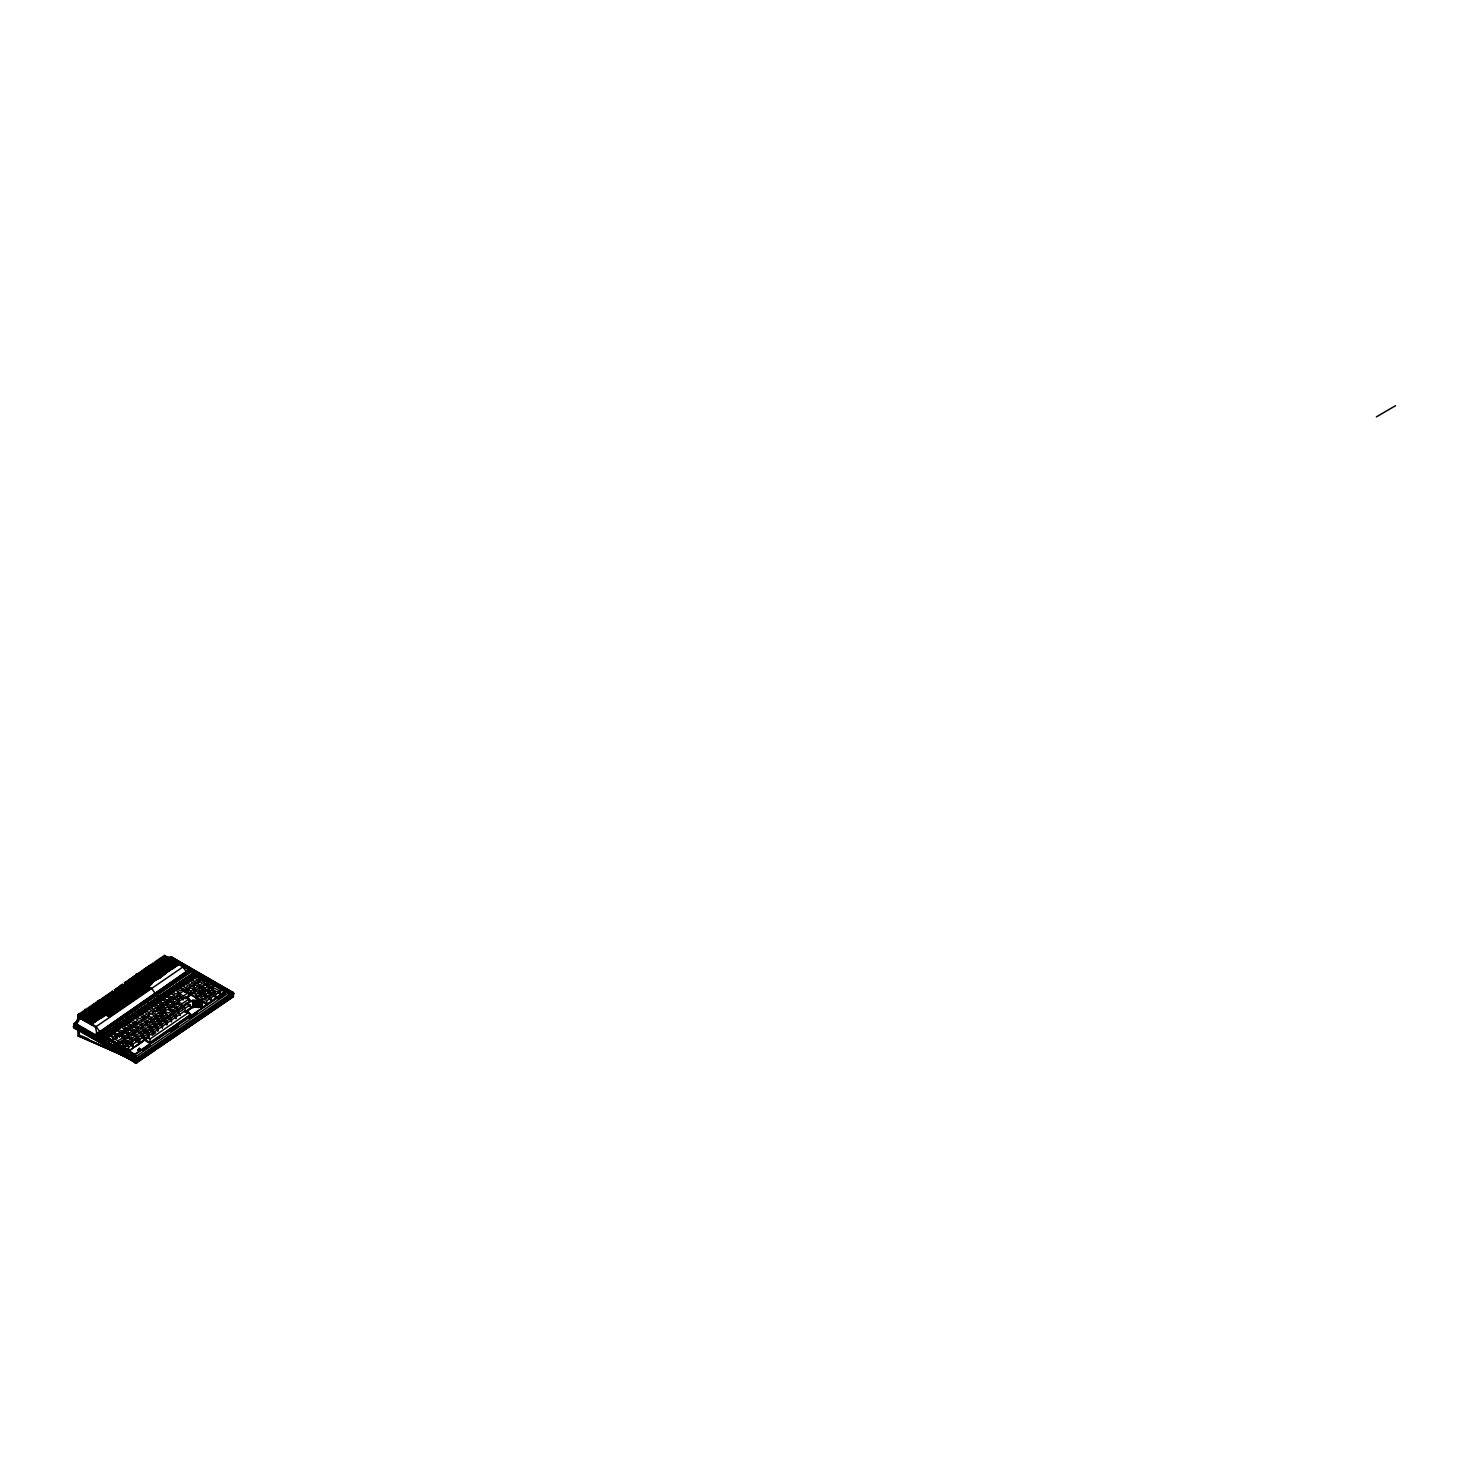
<?xml version="1.0" encoding="UTF-8"?>
<svg xmlns="http://www.w3.org/2000/svg" width="1469" height="1469" viewBox="0 0 1469 1469"><rect width="100%" height="100%" fill="white"/><g stroke="black" fill="none" stroke-linecap="round" stroke-linejoin="round"><path stroke-width="1.5" d="M141.281 1058.892L134.964 1062.821L135.993 1058.69L232.726 992.291L232.781 996.478M232.175 994.476L232.855 992.291L233.296 995.615M166.53 957.439L171.285 956.796L233.13 992.548L233.002 994.458M76.737 1023.103L78.555 1014.179C80.942 1014.418 98.937 1026.886 88.562 1021.653M188.766 1012.398A11.936 5.086 44.5 0 0 185.021 1010.819L145.798 1037.757L144.715 1040.327L149.948 1043.431L149.985 1039.042L188.766 1012.398L190.254 1015.63M112.452 1041.411L112.654 1037.316A9.31 5.692 -73.8 0 0 115.5 1035.37L116.749 1038.454M116.969 1038.308L117.171 1034.213A9.31 5.692 -73.8 0 0 119.999 1032.266L121.266 1035.37M121.468 1035.223L121.688 1031.109A9.31 5.692 -73.8 0 0 124.516 1029.163L125.765 1032.266M125.985 1032.119L126.187 1028.025A9.31 5.692 -73.8 0 0 129.015 1026.078L130.282 1029.163M130.484 1029.016L130.704 1024.921A9.31 5.692 -73.8 0 0 133.532 1022.975L134.781 1026.06L131.916 1028.043M135.001 1025.931L135.203 1021.818A9.31 5.692 -73.8 0 0 138.049 1019.872L133.954 1017.466A9.64 3.985 -56.4 0 1 131.108 1019.413L129.823 1022.883M144.017 1019.725L144.219 1015.63A9.31 5.692 -73.8 0 0 147.065 1013.683L142.97 1011.26A9.64 3.985 -56.4 0 1 140.124 1013.224L144.219 1015.63M148.516 1016.621L148.736 1012.527A9.31 5.692 -73.8 0 0 151.564 1010.58L147.469 1008.175A9.64 3.985 -56.4 0 1 144.641 1010.121L143.356 1013.573M153.033 1013.537L153.235 1009.423A9.31 5.692 -73.8 0 0 156.081 1007.477L157.33 1010.58M157.532 1010.433L157.752 1006.338A9.31 5.692 -73.8 0 0 160.58 1004.392L161.847 1007.477M162.049 1007.33L162.251 1003.235A9.31 5.692 -73.8 0 0 165.097 1001.289L166.346 1004.374M166.566 1004.245L166.768 1000.132A9.31 5.692 -73.8 0 0 169.596 998.186L170.863 1001.289M171.065 1001.142L171.267 997.047A9.31 5.692 -73.8 0 0 174.113 995.082L175.362 998.186M179.971 988.747L181.256 985.295A9.64 3.985 -56.4 0 0 184.102 983.349L188.197 985.754A9.31 5.692 -73.8 0 1 185.351 987.701L185.149 991.795L189.446 988.857M189.648 988.71L189.868 984.597A9.31 5.692 -73.8 0 0 192.696 982.651L188.601 980.245A9.64 3.985 -56.4 0 1 185.773 982.192L184.488 985.662M194.165 985.607L194.367 981.512A9.31 5.692 -73.8 0 0 197.213 979.566L198.462 982.651M198.682 982.504L198.884 978.409A9.31 5.692 -73.8 0 0 201.712 976.463L202.979 979.548M95.999 1039.428L135.974 1062.803M135.993 1058.69C133.422 1068.202 140.583 1060.379 135.827 1058.837L74.038 1023.82L73.468 1026.721L135.368 1061.536L127.528 1057.056M158.725 1047.452L233.332 996.79L233.387 993.173L136.415 1058.947L135.387 1063.06L154.943 1050.041M78.83 1020.68L76.498 1023.948L74.662 1023.911L79.73 1017.081L96.164 1026.592L99.91 1031.881M80.134 1018.201L75.47 1023.342L135.203 1057.919L134.487 1054.962L227.566 990.987L229.788 992.915M134.928 1061.848L136.158 1058.58L74.368 1023.379M167.227 956.943L168.256 958.449L166.438 958.302M197.709 974.48L105.731 1037.683L135.038 1054.577L136.507 1057.019M74.662 1023.911L75.562 1022.479M75.488 1023.342L79.73 1017.081M98.258 1034.066L190.089 970.146L226.428 991.244M99.561 1034.525L99.708 1033.001L115.059 1022.461L120.127 1025.068L194.955 973.653L194.789 975.196M102.371 1035.278L193.522 972.882M103.693 1035.278L194.551 973.414L102.738 1034.709M103.307 1035.039L194.275 973.249M104.391 1037.316L104.556 1035.755L119.889 1025.233M104.868 1037.206L195.597 974.039L189.262 969.522L227.016 991.373L230.174 994.788M105.107 1038.05L196.717 974.92M108.082 1015.814L108.192 1013.885L110.12 1015.832M115.5 1035.37L111.405 1032.946A9.64 3.985 -56.4 0 1 108.577 1034.91L107.292 1038.363L105.915 1038.491L105.199 1037.169L197.066 974.039L196.864 975.012M108.21 1015.079L109.863 1013.592L109.349 1014.73M105.988 1037.683L145.302 1010.672M108.486 1014.051C107.494 1016.199 111.02 1015.244 108.651 1015.299M108.853 1016.015L108.1 1015.667M109.183 1016.677L106.025 1014.84L109.165 1016.952L149.765 988.784L146.606 986.966L100.737 1018.439M107.108 1038.51L114.6 1032.542M110.965 1013.628L111.717 1012.729L110.965 1014.381L109.863 1013.592M109.881 1013.867L110.983 1014.234L109.569 1015.446M110.689 1013.114L111.093 1012.729M112.507 1013.077L112.03 1013.573M111.736 1013.206L112.066 1012.031M112.489 1011.884L112.323 1011.847M111.883 1013.83L112.213 1012.784M112.489 1012.655L112.856 1011.608M113.444 1011.113L114.453 1010.599M113.719 1011.7L113.26 1012.875L113.26 1011.847M113.958 1011.535L113.701 1011.058M114.453 1011.186L114.876 1010.654M114.821 1011.406L115.17 1010.048L116.161 1010.837M115.39 1009.772C118.199 1009.276 114.38 1009.442 115.978 1010.819M115.72 1010.837L114.655 1010.397M116.014 1010.139L115.978 1009.478M114.894 1023.985L115.28 1022.295L190.125 970.88L189.96 972.405M116.675 1009.589C116.473 1007.257 119.779 1009.956 117.318 1008.634M116.767 1009.644L117.043 1008.744M117.116 1009.827L117.538 1008.854M117.979 1008.799L118.438 1007.642L118.273 1009.258M118.255 1009.405L118.016 1008.56M118.456 1009.276L119.375 1007.954M117.979 1007.991L119.338 1008.285M119.375 1007.495L119.448 1007.275M119.87 1006.1L122.404 1006.173M118.016 1023.838L115.28 1022.295M121.174 1007.257L119.852 1007.936M119.87 1007.716L120.733 1007.33M120.789 1006.559L122.276 1005.751M121.082 1007.477L119.705 1006.21L120.238 1006.963M121.358 1006.632L121.909 1006.302M121.339 1007.293L122.588 1006.32M119.724 1026.794L119.724 1024.829M119.962 1026.629L120.017 1024.995M122.368 1006.614L122.551 1005.457M122.9 1005.402L122.919 1005.696M123.157 1004.576L124.498 1004.869M123.525 1005.31L122.772 1005.053M123.727 1004.833L124.075 1003.768L123.525 1004.557M124.13 1003.878L125.728 1004.117M125.232 1004.006C124.424 1006.228 124.773 1002.115 125.673 1004.172M125.306 1004.594L125.196 1003.529L124.241 1004.135M125.177 1016.915L125.453 1015.318L128.115 1017.595M129.713 1017.76L130.006 1019.725M130.135 1019.651L130.282 1018.09L125.324 1015.391M128.923 1051.125L144.66 1039.354L149.967 1042.494L190.731 1014.565L185.369 1011.388M135.607 1008.34L135.46 1009.864L135.497 1008.413L137.021 1009.148M137.994 1010.599L138.931 1010.433M140.069 992.64C143.576 994.788 139.977 989.316 142.585 992.971L140.088 992.511M134.56 1054.375L226.557 991.171M141.648 991.557L142.934 990.657M140.161 1012.747L140.198 1010.947M136.066 1059.461L135.681 1060.618M143.54 991.85C146.239 987.682 141.428 993.228 144.017 990.841M137.719 1050.28L139.408 1048.297L140.088 1049.619L137.719 1050.28L139.408 1048.297M144.035 991.961L144.733 991.465M138.49 1050.721L140.179 1048.737M145.027 989.941L145.872 990.161M145.119 991.061L148.351 988.894M146.386 989.812L146.716 988.453M146.716 988.068L148.314 988.545M147.635 989.114L147.947 988.325M109.165 1016.952L149.765 988.784M150.334 1005.769L150.462 1004.043M155.659 995.982L155.934 994.366L157.348 995.192M160.654 997.212L158.542 996L160.764 997.139L160.488 998.773M233.149 992.695L170.955 956.943L170.055 958.339L167.154 957.806L171.91 958.376M171.157 958.982L172.075 957.549L232.304 993.338M171.524 959.349L171.285 956.796M181.164 988.821L190.382 994.256L185.847 998.443L190.346 995.358L183.056 990.179M192.843 972.423L191.539 971.707L116.712 1023.122M151.729 1042.109L190.731 1014.565L190.566 1015.575M192.439 1001.766L196.515 1000.903L196.571 1002.776L196.332 1001.84M192.806 1004.263L192.531 1000.885M193.008 1004.098L193.284 1007.477L193.008 1004.098L194.716 1004.906L192.843 1005.053L192.825 1000.224L196.313 1000.242L195.212 1002.831M196.038 1004.814L194.367 1002.592L194.404 1004.263L195.983 1004.447M194.624 1005.788L194.587 1004.117M197.782 976.206L225.143 992.052M195.304 1002.758L196.662 1001.895M195.836 1006.504L197.342 1004.649L196.075 1003.841L194.716 1004.906L194.092 1001.417L196.754 1002.097L194.808 1000.94L194.606 1002.666M196.993 1003.749L195.377 1001.895M197.121 1006.504L196.111 1003.951M202.043 1007.495L201.639 1000.922L197.672 1000.903L200.482 1005.934L200.518 1001.491L198.04 1002.097L199.674 1000.977L199.472 1002.721M197.268 1007.495L197.213 1005.622L195.928 1005.622M197.599 1003.749L197.672 1000.903M197.856 1005.53L200.317 1002.611L200.574 1005.824L198.866 1004.833M198.278 1006.504L199.545 1006.522M198.425 1007.514L198.646 1005.035L201.951 1005.127L202.006 1003.419L200.427 1003.419L200.482 1005.934M198.994 1002.776L197.764 1001.785M200.317 1002.611L198.811 1004.465M200.574 1005.824L200.482 1004.061L202.061 1004.061L202.428 1006.596L198.462 1006.54L198.315 1005.549L202.245 1005.769M202.41 1007.514L202.116 1004.153L200.537 1004.135M91.078 1024.646L178.282 964.399L91.151 1023.911M170.055 958.357L229.77 991.997L135.185 1057.001M86.396 1018.605L83.054 1015.758M88.526 1017.136L88.434 1017.962M89.958 1016.144L89.866 1016.989M90.674 1015.648L86.634 1013.316L98.478 1019.284L83.898 1013.041M90.729 1017.484L97.064 1020.257L85.202 1014.289L89.242 1016.64M91.317 1024.481L80.244 1017.558L91.445 1024.077L178.282 964.252L174.499 967.759M92.106 1014.675L88.067 1012.325L92.731 1015.024M91.464 1024.554L89.646 1021.543L77.839 1014.657M90.968 1021.267L92.492 1022.13L87.883 1019.449M93.52 1013.702L89.48 1011.351L94.145 1014.051M82.264 1017.099C106.117 1030.816 84.137 1016.034 79.987 1013.188C84.706 1013.518 91.996 1022.975 94.255 1021.781L81.75 1014.51M93.685 1014.693L92.878 1016.015L93.685 1014.693L98.203 1018.219L92.969 1015.171M92.4 1020.276L93.961 1020.716L93.208 1021.653M94.952 1012.71L90.913 1010.36L95.669 1012.233M91.188 1019.578C101.985 1025.142 83.972 1012.508 81.419 1012.214L94.255 1021.781M95.393 1019.743L94.64 1020.661L93.832 1019.302L94.677 1020.221M87.809 1017.613L84.486 1014.785C109.202 1028.961 87.589 1014.491 82.852 1011.223L94.659 1018.109L96.348 1020.753M96.532 1012.729L95.724 1014.051L96.532 1012.729L100.259 1014.895L101.343 1017.319L88.177 1010.103M95.246 1018.311L96.77 1019.192L91.537 1016.162M99.139 1010.617L99.947 1009.276L98.588 1012.104L98.515 1010.268M97.064 1020.257L95.356 1017.613L84.266 1010.25C85.973 1011.498 100.553 1018.641 96.77 1019.192M98.478 1019.284L96.789 1016.64L85.698 1009.276C98.533 1015.703 109.33 1024.811 86.047 1011.572M95.099 1013.702L94.31 1015.042L95.099 1013.702L98.827 1015.869L98.919 1017.723C94.732 1013.941 69.061 1000.628 99.249 1018.366L99.965 1017.87M101.379 1008.303L101.288 1009.148M101.379 1016.879C99.139 1018.072 91.849 1008.615 87.13 1008.285C91.041 1011.021 113.315 1025.931 89.389 1012.196L88.691 1012.674M102.812 1007.312L102.72 1008.156M95.816 1013.224C114.196 1023.342 90.619 1007.459 88.562 1007.312C90.509 1008.707 114.307 1024.628 92.584 1012.233M101.765 1015.758L101.673 1013.904L102.775 1016.346L90.325 1008.634M97.248 1012.233L97.248 1012.233C115.629 1022.369 92.051 1006.467 89.976 1006.32C95.026 1010.305 118.144 1024.499 90.123 1009.423L90.839 1008.946M103.913 1014.289L105.676 1013.941L92.455 1007.165M100.425 1007.807L101.618 1003.015L105.566 1006.192M96.238 1011.627L93.061 1008.891C117.777 1023.085 96.164 1008.615 91.409 1005.347L103.216 1012.214L104.905 1014.859M105.346 1013.316L103.822 1012.435L104.63 1013.794L107.09 1012.949L94.604 1005.677M107.09 1004.374L106.282 1005.714L107.09 1004.374L102.334 1002.519L101.618 1008.983L102.04 1005.237M97.67 1010.654L94.475 1007.918C119.191 1022.093 97.597 1007.624 92.841 1004.374L104.648 1011.241L106.337 1013.885M106.815 1011.884L106.062 1012.82L105.254 1011.462L106.099 1012.38M107.806 1003.878L103.766 1001.546L107.164 1002.611M94.714 1011.737L95.907 1006.926C125.232 1028.484 89.976 993.503 93.043 1007.385L97.138 1009.882M104.042 1010.745C114.839 1016.328 96.77 1003.602 94.218 1003.4M109.936 1002.409L109.863 1003.254M96.146 1010.745L97.34 1005.953C122.056 1020.129 100.443 1005.677 95.687 1002.409C127.436 1021.377 96.734 1004.484 96.55 1005.016M108.1 1009.497L109.624 1010.36L105.015 1007.679M110.561 1002.758L112.232 1001.931L111.442 1003.272M97.744 1008.175L97.34 1011.921L98.772 1004.98C123.488 1019.155 101.875 1004.686 97.119 1001.417C98.827 1002.666 113.407 1009.809 109.624 1010.36M105.805 1006.357L111.056 1009.387L106.429 1006.706M112.085 1000.94L108.761 998.112M103.436 1007.661L104.226 1006.338L100.186 1003.988C124.902 1018.182 103.307 1003.713 98.552 1000.444C135.901 1023.085 90.105 996.533 100.149 1004.392M111.773 1008.891C112.177 1006.889 113.48 1010.911 111.056 1009.387M99.396 1003.052L98.68 1003.547C95.669 989.592 130.245 1023.893 102.242 1003.364M113.517 999.967L109.477 997.616L121.321 1003.584L114.233 999.471L113.425 1000.793L115.647 998.498L114.857 999.82M99.929 999.471C131.824 1018.329 101.049 1001.674 100.828 1002.078M101.03 1001.27L114.196 1008.487L113.095 1006.063L109.294 1004.741M113.903 1007.422C117.685 1006.871 103.105 999.728 101.398 998.479C103.363 999.875 127.142 1015.795 105.419 1003.4M104.428 1001.454C96.936 995.78 120.127 1009.185 114.619 1006.926L114.527 1005.071L110.726 1003.749M116.363 998.002L113.04 995.156M115.335 1006.449C119.118 1005.898 104.538 998.736 102.83 997.506C106.741 1000.224 129.015 1015.152 105.107 1001.399M115.243 1004.594L116.767 1005.457L111.277 1002.28M109.239 1002.905L105.897 1000.058C130.612 1014.253 109.018 999.783 104.262 996.515C105.952 997.763 120.55 1004.906 116.767 1005.457M118.42 997.359L113.756 994.678L123.194 1001.05L125.655 1000.205L112.452 993.43L113.664 993.246M118.236 1004.043L117.483 1004.961L116.675 1003.602L117.52 1004.539M119.136 996.882L119.944 995.541L115.188 993.687L125.655 1000.205M110.652 1001.931L107.329 999.085C132.045 1013.279 110.432 998.81 105.676 995.541C110.138 996.588 127.344 1009.809 113.609 1001.803L113.664 1000.958M119.944 995.541L117.704 997.855L118.512 996.533M119.668 1003.052L118.897 1003.988L118.089 1002.629L118.952 1003.547M109.385 998.461C133.293 1012.233 111.001 997.212 107.108 994.55C113.168 996.937 132.651 1011.076 111.736 998.92M120.807 996.055L119.999 997.378L120.807 996.055L126.316 1000.15L127.087 999.232L113.884 992.438M119.522 1001.638L121.046 1002.519L115.812 999.489M122.79 993.577L122.698 994.421M121.321 1003.584L119.632 1000.94L108.541 993.577C140.29 1012.545 109.587 995.651 109.385 996.184M120.954 1000.664L122.478 1001.527L117.851 998.847M123.506 993.099L119.466 990.749L118.989 995.064M114.931 998.975L111.607 996.147C136.323 1010.323 114.729 995.853 109.973 992.585L121.78 999.471L123.469 1002.115L109.587 995.394M113.664 995.505C137.535 1009.24 115.537 994.458 111.387 991.612L123.194 998.479L124.902 1001.142M127.069 990.639L126.977 991.483M125.618 1000.646L123.91 998.002L112.103 991.116L124.626 997.506L126.316 1000.15M122.147 995.909L125.948 997.231L127.087 999.232M121.523 995.56C139.904 1005.696 116.308 989.794 114.251 989.647C118.144 992.309 140.436 1007.33 116.528 993.54L115.812 994.036M128.501 989.665L127.693 990.987L133.899 993.687L132.375 992.805M129.217 989.17L125.893 986.342M127.472 998.094L128.189 997.616C131.971 997.065 117.373 989.922 115.684 988.674L126.775 996.037L128.464 998.681L115.298 991.465L128.464 998.681L123.561 994.935M129.621 996.625L128.097 995.762C135.625 1002.005 113.407 988.215 117.961 990.308M130.557 989.023L131.365 987.701L126.609 985.846L137.039 992.787L122.056 984.267C130.135 988.086 149.214 1001.619 124.461 987.315L123.267 992.108M129.896 997.708L128.207 995.046L117.098 987.682C119.668 988.049 142.585 1003.768 124.13 993.448M131.365 987.701L130.172 989.371L130.594 985.607M131.035 995.651L129.511 994.77L130.319 996.147L132.798 995.303L119.595 988.527L124.259 991.244M132.063 987.205L128.023 984.854L132.779 986.709L131.99 988.049L139.169 991.318L139.941 990.4L126.72 983.606M119.466 990.749L120.183 990.253C144.898 1004.447 123.286 989.977 118.53 986.709L130.337 993.577L132.026 996.221M132.522 994.238L131.751 995.156L130.943 993.797L131.806 994.715M133.495 986.232L129.456 983.881L128.739 990.345M122.239 989.629L125.563 992.456L121.615 989.28C146.349 1003.511 124.479 988.821 119.962 985.717C122.533 986.011 140.528 998.663 129.749 993.081M126.518 984.414C121.615 983 142.768 992.548 137.462 991.226L137.37 989.39L133.642 987.223L132.853 988.545M121.835 993.099L123.029 988.288C147.745 1002.482 126.15 988.013 121.394 984.744C153.143 1003.713 122.423 986.819 122.239 987.352M133.808 991.832L135.332 992.713L130.704 990.014M137.076 983.771L136.268 985.111L144.219 987.443L131.016 980.668M136.029 992.218L135.938 990.363L132.137 989.041M123.873 985.57L137.737 992.309L136.048 989.665L124.241 982.779C128.17 985.515 150.426 1000.426 126.518 986.691M137.939 984.285L137.131 985.607L138.49 982.798L137.7 984.12M139.922 981.806L139.83 982.651M139.169 991.318L137.48 988.674L125.673 981.806C129.584 984.524 151.858 999.453 127.95 985.699L127.234 986.195M134.983 987.076L138.802 988.398L139.941 990.4M141.355 980.833L141.263 981.678M128.868 982.137L141.355 989.408C139.114 990.602 131.824 981.145 127.105 980.815C130.98 983.477 153.29 998.498 129.364 984.726M141.079 988.343L140.326 989.28L141.079 988.343L139.518 987.902M130.796 983.734C154.667 997.469 132.669 982.688 128.519 979.841C136.635 983.734 155.53 997.157 130.888 982.908L131.604 982.412C160.635 998.112 125.067 979.841 130.796 981.476M142.071 980.337L138.031 977.987L142.787 979.86L141.41 982.669L142.218 981.329M142.787 979.86L141.979 981.182M142.511 987.37L141.74 988.288L140.932 986.929L141.795 987.847M143.485 979.364L139.445 977.014L144.109 979.713M142.75 988.876L141.042 986.232L129.951 978.85C134.395 979.915 151.601 993.136 137.866 985.13M143.944 986.378L143.172 987.315L142.364 985.956L143.227 986.874M144.917 978.372L140.877 976.04L145.541 978.721M136.36 984.267L133.036 981.421C157.771 995.651 135.901 980.98 131.384 977.877C136.103 978.189 143.393 987.645 145.651 986.47L133.146 979.199M143.797 984.964L145.358 985.405L144.605 986.323M146.349 977.399L142.309 975.049L154.172 981.017L141.722 973.304M135.075 980.796C159.001 994.586 136.69 979.548 132.816 976.903C135.368 977.179 153.382 989.831 142.585 984.248M145.229 983.991L146.735 984.854L141.501 981.825M148.553 977.766L148.498 975.93M135.093 978.538C135.277 977.987 165.979 994.88 134.23 975.912C137.957 976.903 147.635 991.887 152.519 982.853M146.643 983L148.167 983.881L143.558 981.2M149.911 974.939L149.82 975.783M140.638 981.329L137.315 978.483C162.031 992.677 140.418 978.207 135.662 974.939C137.37 976.187 151.95 983.33 148.167 983.881M149.159 984.45L149.654 982.467L145.064 979.364L144.274 980.704L145.064 979.364M150.628 974.461L146.588 972.111L158.45 978.079L152.115 975.306M137.425 976.261C160.727 989.5 149.93 980.392 137.094 973.947C141.006 976.683 163.279 991.612 139.371 977.858L138.655 978.336M146.496 978.391L145.688 979.731L146.496 978.391L150.224 980.558L150.315 982.412C146.129 978.629 120.458 965.317 150.646 983.036L151.362 982.541M139.573 974.792L152.776 981.567C150.536 982.743 143.246 973.286 138.527 972.974C142.438 975.691 164.712 990.62 140.785 976.867L140.069 977.362M152.776 972.992L152.684 973.818M150.26 979.676L152.776 981.567M147.212 977.895L147.212 977.895C165.593 988.031 142.016 972.129 139.941 972.001C141.905 973.378 165.685 989.316 143.98 976.903M153.933 979.511L153.162 980.447L152.354 979.089L153.217 980.007M154.172 981.017L152.464 978.372L141.373 971.009C143.429 971.156 167.025 987.058 148.644 976.922M147.781 976.426L144.458 973.58C169.174 987.774 147.561 973.304 142.805 970.036C147.524 970.348 154.814 979.805 157.073 978.629L143.852 971.835M151.821 972.496L153.015 967.704L156.963 970.88M156.779 977.546L156.026 978.483L155.218 977.124L156.063 978.042M149.195 975.434L145.872 972.607C170.588 986.782 148.975 972.313 144.237 969.044L156.045 975.93L157.734 978.574M158.487 969.063L157.679 970.385L158.487 969.063L153.731 967.208L153.015 973.672L153.437 969.926M158.211 976.573L157.458 977.509L156.65 976.132L157.495 977.069M159.203 968.567L155.163 966.216L167.007 972.184L153.841 964.968L158.523 967.704M158.45 978.079L156.761 975.434L145.651 968.071C158.487 974.498 169.284 983.624 146 970.366M159.588 976.022L161.351 975.673L148.149 968.897M161.333 967.098L161.241 967.942M152.06 973.47L148.736 970.642C178.061 992.181 142.805 957.2 145.872 971.101M146.331 967.594L147.084 967.079C178.832 986.066 148.13 969.173 147.928 969.705M159.497 974.167L161.021 975.049L156.412 972.368M162.049 966.602L158.009 964.27L169.871 970.238L156.706 963.021M153.345 972.405L150.169 969.65C174.884 983.844 153.272 969.375 148.516 966.106C150.224 967.355 164.803 974.498 161.021 975.049M162.012 975.618L161.645 972.698L157.826 971.376M163.481 965.629L160.158 962.783M150.793 967.74C175.086 981.31 161.131 970.917 149.948 965.133C153.859 967.851 176.133 982.779 152.207 969.026L151.784 972.772M165.63 964.16L165.538 964.986M153.731 967.208C178.373 981.457 159.478 968.034 151.362 964.141C149.434 964.178 169.541 977.216 162.361 972.221L159.35 969.558L158.542 970.899L159.35 969.558M160.69 969.43L166.291 972.68L167.062 971.762M163.775 971.229C170.973 976.242 150.866 963.15 152.794 963.168L164.601 970.036L166.291 972.68M165.207 970.256L166.731 971.119L162.123 968.438M167.76 962.691L164.436 959.845M167.007 972.184L165.318 969.54L154.227 962.177C155.934 963.425 170.514 970.568 166.731 971.119M168.2 969.705L167.448 970.642L166.64 969.265L167.484 970.201M156.1 969.558L157.293 964.747C182.009 978.942 160.396 964.472 155.659 961.203C160.378 961.516 167.668 970.972 169.908 969.797M169.633 968.732L168.88 969.65L168.072 968.291L168.917 969.209M169.871 970.238L168.182 967.594L157.073 960.212C159.644 960.506 177.639 973.157 166.86 967.575M169.486 967.3L171.01 968.181L166.401 965.5M160.782 963.131C184.635 976.867 162.655 962.085 158.505 959.239C195.854 981.88 150.058 955.346 160.103 963.187M170.918 966.327L172.442 967.208L162.288 961.314L174.15 967.281L159.937 958.265C164.455 961.35 186.324 976.04 161.59 961.809L164.914 964.637M160.984 960.065L174.866 966.804L173.177 964.16L161.37 957.274C158.542 959.239 177.933 965.776 173.158 966.712L173.067 964.858L169.247 963.535M177.712 964.839L176.023 962.195L164.216 955.309C168.77 958.467 190.603 973.066 165.868 958.871L174.48 963.866L175.582 966.308L173.875 966.216M164.399 960.249C154.337 952.389 200.133 978.942 162.784 956.301C166.676 958.963 188.987 973.984 165.061 960.193M92.767 1023.214L79.62 1015.979M94.916 1021.726L95.669 1020.808L82.466 1014.032L83.696 1013.849M98.588 1012.104L99.396 1010.764M98.919 1017.723L94.383 1014.198M99.249 1018.366L98.203 1018.219M100.81 1009.791L100.718 1010.617M100.351 1016.732L100.259 1014.895M102.059 1016.823L102.812 1015.905M103.491 1015.85L104.244 1014.914L91.041 1008.138L103.528 1015.41M107.953 1004.869L107.145 1006.21L107.953 1004.869L111.681 1007.036L106.998 1005.218M107.531 1011.406L107.384 1009.974M107.77 1012.912L108.486 1012.416M109.202 1011.921L109.955 1011.003L96.752 1004.208M110.616 1010.947L111.332 1010.452M113.186 1007.918L112.379 1006.54M114.233 1008.046L112.489 1008.395M114.619 1006.926L113.811 1005.567M114.894 1007.991L115.665 1007.073M116.326 1007.018L117.098 1006.1L103.877 999.306L105.107 999.122M117.759 1006.045L118.512 1005.108L105.309 998.332M119.191 1005.053L119.944 1004.135L106.741 997.341L108.724 998.516M122.037 1003.088L122.753 1002.611M113.003 995.56L111.02 994.403L124.222 1001.179L122.478 1001.527M126.518 992.126L126.426 992.971M126.04 999.085L125.948 997.231M127.932 991.153L127.858 991.979M127.748 999.177L128.519 998.241M129.18 998.186L129.933 997.267M130.612 997.212L131.365 996.276L118.163 989.5M133.459 995.247L134.175 994.752M122.441 986.562L135.644 993.338L133.899 993.687M135.699 986.599L135.644 984.763L134.45 986.415L134.873 982.669M137.462 991.226L137.37 989.39M138.508 991.373L136.746 991.722M139.353 983.294L139.28 984.138M138.894 990.253L138.086 988.894M142.034 989.353L142.787 988.435M146.312 986.415L147.065 985.497L135.166 979.952L139.206 982.302M135.295 977.73L148.498 984.505L146.735 984.854M148.883 983.385L144.366 979.86M150.315 982.412L145.78 978.887M150.646 983.036L149.599 982.89M151.748 981.421L150.94 980.062M153.455 981.512L154.208 980.594M154.355 972.992L158.927 976.077M154.649 979.033L154.612 976.903M154.869 980.539L155.641 979.603L142.438 972.827L154.924 980.098M159.166 977.583L159.882 977.105M161.737 974.553L157.201 971.027M163.536 967.465L162.673 966.951M152.225 966.749L150.995 966.933L164.197 973.727L162.453 974.076M165.061 965.647L164.969 966.473M164.197 973.727L153.639 968.034M164.877 973.672L165.63 972.735L152.427 965.959M167.723 971.707L168.494 970.77L155.273 963.995L156.504 963.811M170.771 961.718L169.963 963.04L171.744 961.277M170.588 969.742L171.304 969.246M172.002 968.769L172.773 967.832L159.552 961.057L160.782 960.873M173.158 966.712L168.623 963.187M174.591 965.721L173.783 964.362M164.014 957.292L176.996 965.335L166.493 959.22M89.719 1015.171L90.197 1010.856M94.475 1007.918L94.695 1012.012M96.623 1012.416L97.101 1008.101M100.902 1009.478L101.379 1005.163M118.273 1029.677L107.182 1037.298L107.053 1038.363L116.143 1043.725M117.557 996.037L118.75 991.244L128.134 996.68M118.273 995.541L118.75 991.244M122.551 992.603L123.029 988.288M129.456 989.849L129.933 985.552M130.888 988.876L131.604 982.412M133.018 987.407L134.45 980.447M133.734 986.911L134.212 982.596M141.593 975.545L141.116 979.86L142.218 975.893M145.872 972.607L145.394 976.903L146.496 972.955M144.531 1040.419L144.66 1039.354M152.299 974.149L152.776 969.852M156.577 971.211L157.054 966.914M157.771 966.418L157.293 970.715L157.716 966.969M149.856 1043.559L149.967 1042.494M190.382 994.256L185.792 998.406L185.902 997.341L191.172 1001.509L185.939 997.561M192.366 1001.785L192.494 1000.72L196.46 1000.756L196.479 1002.831L196.515 1000.903L194.808 1000.94M191.998 1007.807L186.728 1003.566L191.209 1000.481L186.765 1003.731L192.09 1007.734L186.93 1011.296M192.623 1001.95L192.825 1000.224M194.367 1002.592L193.412 1007.422L192.953 1003.988L194.532 1003.988M194.312 1004.319L194.092 1001.417M194.055 1004.172L194.239 1002.446L193.137 1002.427M194.349 1006.228L197.03 1002.758L195.34 1001.748M195.212 1006.742L197.03 1003.878L196.167 1003.382L195.983 1005.108M196.313 1000.242L195.891 1004.521L194.202 1003.529M196.571 1003.823L196.754 1002.097M196.828 1005.622L197.03 1002.758M196.919 1007.459L197.011 1005.016L195.395 1004.998M200.959 1004.557L200.812 1003.547L200.629 1005.273L201.73 1005.292L201.584 1000.811L197.617 1000.775L197.654 1002.85L200.959 1004.557L200.776 1006.302M197.507 1003.823L197.948 1000.26L201.455 1000.297L201.584 1004.245M197.838 1003.823L197.948 1000.26M198.113 1005.622L200.261 1002.519L200.261 1004.392L200.518 1001.491M198.737 1004.539L199.031 1001.785L197.819 1001.895M198.554 1007.459L198.646 1005.035M198.811 1005.145L199.013 1003.419M200.059 1006.779L200.261 1005.053L198.297 1003.896M201.253 1002.023L201.455 1000.297M95.43 1011.315L95.816 1007.771M96.109 1011.039L96.532 1007.275M96.66 1012.104L97.046 1008.56M99.708 1008.358L100.112 1004.833M100.406 1008.083L100.81 1004.337M100.939 1009.148L101.324 1005.622M118.273 995.615L119.375 991.593L118.952 995.339M122.551 992.677L123.653 988.637L123.231 992.401M129.492 989.537L129.878 985.993M133.771 986.599L134.175 983.055M151.105 973.047L151.491 969.522M152.335 973.837L152.721 970.293M155.383 970.109L155.787 966.565M156.614 970.899L157.018 967.355M96.036 1035.223L96.734 1033.111L98.203 1033.111L96.734 1033.111L96.036 1035.241L97.413 1032.652L135.038 1054.577M77.839 1019.449L78.555 1014.179M97.78 1000.94L97.34 1004.447L109.239 1011.498M120.164 988.747L120.623 985.258M125.838 986.746L124.388 985.883L124.92 982.302M130.135 983.789L128.666 982.945L129.199 979.364M133.018 979.915L133.477 976.426M137.296 976.977L137.755 973.488M153.492 981.072L141.52 974.112L142.034 970.532M143.723 972.57L144.237 969.044M145.835 973.011L144.366 972.147L144.898 968.567M148.02 969.632L148.516 966.106M148.718 969.136L149.177 965.629M150.609 964.656L150.15 968.144L154.245 970.642M107.549 1015.391L108.008 1013.977L109.973 1015.006M73.67 1024.719L135.423 1060.949M108.192 1013.885L107.494 1015.152M111.791 1035.259L113.076 1031.807A9.64 3.985 -56.4 0 0 115.922 1029.861L119.999 1032.266M125.324 1025.968L126.609 1022.516A9.64 3.985 -56.4 0 0 129.437 1020.569L133.532 1022.975M147.855 1010.488L149.14 1007.018A9.64 3.985 -56.4 0 0 151.986 1005.071L156.081 1007.477M152.372 1007.385L153.657 1003.915A9.64 3.985 -56.4 0 0 156.485 1001.968L160.58 1004.392M156.871 1004.282L158.156 1000.83A9.64 3.985 -56.4 0 0 161.002 998.883L165.097 1001.289M161.388 1001.197L162.673 997.726A9.64 3.985 -56.4 0 0 165.501 995.78L169.596 998.186M188.987 982.559L190.272 979.089A9.64 3.985 -56.4 0 0 193.118 977.142L197.213 979.566M193.504 979.456L194.789 976.004A9.64 3.985 -56.4 0 0 197.617 974.057L201.712 976.463M232.653 994.146L233.149 992.879L233.975 993.521M112.709 1041.558L113.884 1038.712A30.17 12.45 -56.4 0 0 118.934 1035.223L122.937 1037.279L124.406 1040.125L117.869 1044.606L117.869 1040.75A29.16 18.968 -79.2 0 0 122.937 1037.279M119.43 1036.93L120.605 1034.084A9.567 3.948 -56.4 0 0 123.451 1032.138L127.436 1034.176L128.905 1037.022M123.947 1033.845L125.122 1030.981A9.567 3.948 -56.4 0 0 127.95 1029.034L131.953 1031.091L133.422 1033.937M128.446 1030.742L129.621 1027.878A9.567 3.948 -56.4 0 0 132.467 1025.931L136.452 1027.988L137.921 1030.834M132.963 1027.639L134.138 1024.793A9.567 3.948 -56.4 0 0 136.966 1022.846L140.969 1024.885L142.438 1027.731M137.462 1024.554L138.637 1021.689A9.567 3.948 -56.4 0 0 141.483 1019.743L145.468 1021.781L146.937 1024.646M141.979 1021.451L143.154 1018.586A9.567 3.948 -56.4 0 0 145.982 1016.64L149.985 1018.696L151.454 1021.543M146.478 1018.348L147.653 1015.501A9.567 3.948 -56.4 0 0 150.499 1013.537L154.484 1015.593L155.953 1018.439M169.486 1009.148L168.017 1006.302L164.014 1004.245A9.567 3.948 -56.4 0 1 161.186 1006.192L160.011 1009.056L163.463 1011.094M164.528 1005.953L165.685 1003.107A9.567 3.948 -56.4 0 0 168.531 1001.16L172.534 1003.198L173.985 1006.045M169.027 1002.868L170.202 1000.003A9.567 3.948 -56.4 0 0 173.03 998.057L177.033 1000.095L178.502 1002.96M173.544 999.765L174.701 996.9A9.567 3.948 -56.4 0 0 177.547 994.954L181.55 997.01L183.001 999.856M178.116 996.625L179.291 993.76A30.17 12.45 -56.4 0 0 184.341 990.29L188.344 992.328L189.813 995.192L184.91 998.553M185.425 991.942L186.6 989.078A9.567 3.948 -56.4 0 0 189.428 987.131L193.431 989.188L194.9 992.034M194.441 985.736L195.616 982.89A9.567 3.948 -56.4 0 0 198.444 980.943L202.447 982.981A9.273 6.023 -79.2 0 1 199.6 984.928L199.6 988.784M198.939 982.651L200.115 979.786A9.567 3.948 -56.4 0 0 202.961 977.84L206.945 979.896A9.273 6.023 -79.2 0 1 204.118 981.843L204.118 985.699M118.126 1044.753L119.264 1042.255A9.402 3.783 -55.6 0 0 122.111 1040.309L126.095 1041.998L127.601 1044.845M123.782 1039.152L122.643 1041.65L127.803 1044.698L132.1 1041.741L130.594 1038.914L126.609 1037.206A9.402 3.783 -55.6 0 1 123.782 1039.152L127.766 1040.86A9.42 6.188 -80.3 0 0 130.594 1038.914M127.142 1038.565L128.299 1036.067A9.402 3.783 -55.6 0 0 131.127 1034.103L135.111 1035.81L136.617 1038.656L133.752 1040.621M131.659 1035.461L132.798 1032.964A9.402 3.783 -55.6 0 0 135.625 1031.018L139.61 1032.707L141.116 1035.553M136.158 1032.358L137.315 1029.861A9.402 3.783 -55.6 0 0 140.143 1027.914L144.127 1029.604L145.633 1032.45M140.675 1029.273L141.814 1026.758A9.402 3.783 -55.6 0 0 144.66 1024.811L148.626 1026.519L150.132 1029.365M154.649 1026.262L153.143 1023.416L149.159 1021.726A9.402 3.783 -55.6 0 1 146.331 1023.673L145.174 1026.17L144.66 1024.811M159.166 1023.159L157.642 1020.312L153.676 1018.623A9.402 3.783 -55.6 0 1 150.83 1020.569L149.691 1023.067L152.556 1021.102M142.401 1030.283L145.835 1032.321L163.665 1020.074L162.159 1017.227L158.175 1015.52A9.402 3.783 -55.6 0 1 155.347 1017.466L154.19 1019.963L157.054 1017.999M158.707 1016.879L159.846 1014.381A9.402 3.783 -55.6 0 0 162.692 1012.416L166.658 1014.124L168.182 1016.97L165.299 1018.935M163.206 1013.775L164.363 1011.278A9.402 3.783 -55.6 0 0 167.191 1009.332L171.175 1011.021L172.681 1013.867L169.816 1015.832M172.222 1007.587L173.379 1005.071A9.402 3.783 -55.6 0 0 176.207 1003.125L180.191 1004.833L181.697 1007.679L178.832 1009.644M176.739 1004.484L177.878 1001.987A61.184 24.569 -55.6 0 0 185.167 996.974L189.134 998.681L190.658 1001.527L187.151 1003.933M190.841 995.137L191.98 992.64A9.402 3.783 -55.6 0 0 194.826 990.675L198.792 992.383L200.317 995.229M195.34 992.034L196.497 989.537A9.402 3.783 -55.6 0 0 199.325 987.59L203.31 989.28L204.815 992.126L201.363 990.088M199.857 988.931L200.996 986.434A9.402 3.783 -55.6 0 0 203.842 984.487L207.808 986.176L209.332 989.023M123.543 1047.948L124.718 1045.506A9.181 3.581 -54.8 0 0 127.564 1043.541L131.494 1044.955L133.018 1048.04L130.153 1050.004M139.757 1043.412L138.233 1040.327L134.285 1038.932A28.903 11.275 -54.8 0 1 129.235 1042.402L128.06 1044.845L132.945 1041.484M144.256 1040.327L142.732 1037.224L138.802 1035.829A9.181 3.581 -54.8 0 1 135.956 1037.775L134.781 1040.236L138.233 1042.255M143.797 1034.029L144.972 1031.587A9.181 3.581 -54.8 0 0 147.818 1029.622L151.748 1031.036L153.272 1034.121M148.314 1030.926L149.489 1028.484A9.181 3.581 -54.8 0 0 152.317 1026.537L156.265 1027.933L157.789 1031.036M152.813 1027.841L154.006 1025.38A9.181 3.581 -54.8 0 0 156.834 1023.434L160.764 1024.829L162.288 1027.933M157.33 1024.738L158.505 1022.277A9.181 3.581 -54.8 0 0 161.333 1020.331L165.281 1021.745L166.805 1024.829M171.304 1021.726L169.798 1018.641L165.85 1017.246A9.181 3.581 -54.8 0 1 163.022 1019.192L161.829 1021.634L164.712 1019.67M166.346 1018.55L167.521 1016.089A9.181 3.581 -54.8 0 0 170.349 1014.143L174.297 1015.538L175.821 1018.641M170.845 1015.446L172.038 1012.986A9.181 3.581 -54.8 0 0 174.866 1011.039L178.814 1012.435L180.32 1015.538M175.362 1012.343L176.537 1009.901A9.181 3.581 -54.8 0 0 179.383 1007.936L183.313 1009.35A9.567 6.225 -79.2 0 1 180.485 1011.296L176.537 1009.901M179.879 1009.24L181.054 1006.798A28.903 11.275 -54.8 0 0 186.104 1003.327L190.052 1004.723L191.558 1007.807L186.673 1011.168M196.258 998.332L197.434 995.872A9.181 3.581 -54.8 0 0 200.28 993.925L204.209 995.321L205.733 998.424M210.251 995.321L208.727 992.218L204.779 990.822A9.181 3.581 -54.8 0 1 201.951 992.769L200.776 995.229L203.64 993.264M205.274 992.126L206.45 989.684A9.181 3.581 -54.8 0 0 209.296 987.737L213.225 989.133L214.749 992.218M209.608 998.498L205.678 997.102A9.181 3.581 -54.8 0 1 202.832 999.049L201.657 1001.509L206.835 1004.557L206.78 1000.462A9.567 6.225 -79.2 0 0 209.608 998.498L211.132 1001.601M209.792 989.041L210.967 986.58A9.181 3.581 -54.8 0 0 213.795 984.634L223.141 989.206L224.647 992.309M206.174 998.406L207.349 995.964A9.181 3.581 -54.8 0 0 210.177 993.999L214.125 995.413L215.649 998.498M210.673 995.303L211.848 992.86A9.181 3.581 -54.8 0 0 214.694 990.914L218.624 992.309L220.148 995.413M74.038 1023.82L135.938 1059.424M112.305 1012.453L112.507 1012.508M121.486 1006.136L122.074 1005.31L121.67 1006.357M111.405 1013.169L111.864 1012.196L111.534 1013.885M145.174 989.17L144.752 990.051M1376.416 416.865L1395.55 405.683M143.999 989.831L143.044 991.428M123.157 1004.814L123.414 1005.861L122.276 1005.053M144.348 989.684L143.778 991.189M229.77 991.997L190.584 969.32L189.152 969.669M189.942 970.128L168.329 957.586M92.822 1022.773L80.832 1015.814M177.051 964.894L165.813 959.275M82.264 1014.822L83.017 1016.162M85.129 1012.857L85.881 1014.198M86.542 1011.884L97.817 1019.339M89.407 1009.919L90.16 1011.26M95.118 1005.99L99.91 1009.68M132.228 980.484L132.981 981.825M133.661 979.511L134.413 980.851M136.507 977.546L137.26 978.887M137.939 976.573L142.732 980.264M140.804 974.608L141.557 975.949M165.061 957.935L163.298 957.77M114.38 995.027L122.111 998.608M165.777 959.698L167.209 958.724M81.254 1018.623L89.646 1023.507M73.468 1026.721L74.442 1026.06M74.276 1026.482L73.725 1027.878L136.231 1063.134M97.101 1011.241L97.009 1012.086M154.208 972.001L154.116 972.845M154.833 972.349L155.622 971.027L150.866 969.173L154.282 970.238M76.168 1027.823L75.341 1028.373L75.323 1027.088M125.948 994.807L131.145 991.226M124.957 996.331L131.898 991.557L130.87 991.116M125.985 995.964L130.888 991.759M107.182 1010.066L110.946 1007.495M98.68 1011.26L103.105 1012.931M122.386 999.673L123.231 1000.609M126.665 996.735L127.509 997.671M163.206 973.139L163.169 973.58M115.702 1006.779L115.555 1001.95L115.647 1005.99M157.514 979.437L161.278 976.848M161.719 976.536L165.409 974.002M106.043 1015.152L146.606 986.966M127.73 1000.977L124.865 1002.923L126.609 1003.915L140.969 994.054L139.004 993.228M127.968 1000.811L139.224 993.062M146.716 987.958L146.312 989.867M77.765 1029.494L78.096 1035.7L79.583 1035.186M124.847 1056.156L78.353 1036.031L79.822 1035.131M79.381 1035.976L78.793 1029.824M78.353 1036.031L80.611 1035.645M79.032 1017.558L95.467 1027.07L183.662 966.473M183.698 967.392L189.85 970.073L189.813 969.136L95.999 1034.305M97.431 1033.607L189.281 969.76M190.199 970.899L99.543 1033.203L104.942 1036.324M99.708 1033.001L101.141 1033.809L116.473 1023.287M102.977 1034.91L193.706 972.919L102.224 1035.186L101.141 1033.809M104.152 1035.59L194.844 973.58M116.198 1030.246L121.817 1026.372M134.928 1017.374L142.42 1012.233M166.75 995.505L172.369 991.63M181.734 985.203L187.353 981.347M149.048 1008.101L197.746 974.645M125.673 1024.591L146.019 1010.599M151.564 1006.798L179.31 987.737M125.71 1024.921L131.255 1021.102M134.946 1018.55L144.201 1012.196M151.601 1007.11L157.146 1003.309M160.855 1000.756L171.946 993.136M175.656 990.583L179.347 988.049M179.897 987.682L197.874 975.324M145.449 1018.751L148.314 1016.768M161.443 1008.065L167.393 1003.988M177.014 997.065L179.879 995.082L178.612 991.997L174.517 989.573A9.64 3.985 -56.4 0 1 171.689 991.538L175.784 993.944A9.31 5.692 -73.8 0 0 178.612 991.997M136.488 1031.826L133.624 1033.79L133.624 1029.934A9.273 6.023 -79.2 0 0 136.452 1027.988M162.104 1014.216L164.969 1012.251L163.518 1009.405L159.515 1007.348A9.567 3.948 -56.4 0 1 156.669 1009.295L160.672 1011.351A9.273 6.023 -79.2 0 0 163.518 1009.405M201.033 987.811L203.916 985.828M205.55 984.707L208.414 982.743M126.169 1045.836L123.304 1047.801L123.249 1043.945A9.42 6.188 -80.3 0 0 126.095 1041.998M174.334 1012.747L177.198 1010.764L175.674 1007.918L171.708 1006.228A9.402 3.783 -55.6 0 1 168.862 1008.175L172.846 1009.882A9.42 6.188 -80.3 0 0 175.674 1007.936M136.213 1039.244L139.078 1037.279M140.73 1036.141L143.595 1034.176M145.229 1033.056L157.128 1024.885L156.834 1023.434M183.129 1006.999L186.398 1004.759L186.104 1003.327M198.884 996.202L196.001 998.186L195.965 994.329A9.42 6.188 -80.3 0 0 198.792 992.383M203.383 993.117L200.518 995.082L200.463 991.226A9.42 6.188 -80.3 0 0 203.31 989.28M210.967 987.902L213.831 985.938L212.326 983.092L208.341 981.384A9.402 3.783 -55.6 0 1 205.513 983.33L209.498 985.038A9.42 6.188 -80.3 0 0 212.326 983.092M197.672 1002.868L199.031 1001.785M192.127 1006.742L185.425 1011.498L191.503 1015.024M134.854 1046.773L138.123 1044.532M142.824 1041.301L139.959 1043.284L139.904 1039.171A9.567 6.225 -79.2 0 0 142.732 1037.224M135.827 1046.424L142.879 1041.539M152.06 1035.278L155.732 1032.762M213.317 993.209L210.453 995.174L210.398 991.079A9.567 6.225 -79.2 0 0 213.225 989.133M195.873 1005.53L197.287 1004.557M197.893 1004.557L199.582 1005.549L197.948 1004.649L201.951 1003.327M126.646 1057.203L130.778 1059.204M183.717 990.822L207.166 1004.392L225.106 991.098M201.437 1008.193L207.79 1003.823M142.566 1050.353L150.077 1045.194M170.735 1030.999L178.245 1025.839M189.501 1018.109L197.011 1012.949M217.669 998.755L225.179 993.595M226.446 992.108L226.299 991.116L227.603 991.924M233.755 994.274L137.278 1060.104M206.193 1013.555L211.756 1009.717M142.97 1057.735L154.52 1049.802M155.971 1048.811L169.651 1039.409M170.826 1038.601L220.974 1004.135M226.373 1000.426L232.047 996.533M233.553 996.331L136.874 1062.711M192.898 1003.382L194.477 1003.382L192.843 1003.254L192.494 1000.72M192.916 1004.98L194.496 1004.998M200.445 1005.016L202.024 1005.016M197.36 1006.614L193.375 1006.596L197.305 1006.54L197.011 1005.016M202.483 1006.651L198.517 1006.632L198.37 1005.641M198.058 1000.958L199.674 1000.977M200.665 1002.501L201.767 1002.519M193.614 1005.677L197.158 1005.53M206.45 989.684L210.398 991.079M211.848 992.86L215.796 994.256A9.567 6.225 -79.2 0 0 218.624 992.309M201.951 992.769L205.88 994.182A9.567 6.225 -79.2 0 0 208.727 992.218M207.349 995.964L211.279 997.359A9.567 6.225 -79.2 0 0 214.125 995.413M197.434 995.872L201.382 997.267A9.567 6.225 -79.2 0 0 204.209 995.321M202.832 999.049L206.78 1000.462M181.054 1006.798L184.984 1008.193A30.133 19.593 -79.2 0 0 190.052 1004.723M172.038 1012.986L175.968 1014.4A9.567 6.225 -79.2 0 0 178.814 1012.435M167.521 1016.089L171.469 1017.484A9.567 6.225 -79.2 0 0 174.297 1015.538M163.022 1019.192L166.952 1020.588A9.567 6.225 -79.2 0 0 169.798 1018.641M158.505 1022.277L162.453 1023.691A9.567 6.225 -79.2 0 0 165.281 1021.745M154.006 1025.38L157.936 1026.776A9.567 6.225 -79.2 0 0 160.764 1024.829M149.489 1028.484L153.437 1029.879A9.567 6.225 -79.2 0 0 156.265 1027.933M144.972 1031.587L148.92 1032.982A9.567 6.225 -79.2 0 0 151.748 1031.036M147.249 1034.121L143.301 1032.725A9.181 3.581 -54.8 0 1 140.473 1034.672L144.403 1036.086A9.567 6.225 -79.2 0 0 147.249 1034.121L148.773 1037.224L144.458 1040.181L144.403 1036.086M135.956 1037.775L139.904 1039.171M129.235 1042.402L133.165 1043.798A30.133 19.593 -79.2 0 0 138.233 1040.327M124.718 1045.506L128.666 1046.901A9.567 6.225 -79.2 0 0 131.494 1044.955M200.996 986.434L204.981 988.141A9.42 6.188 -80.3 0 0 207.808 986.195M196.497 989.537L200.463 991.226M191.98 992.64L195.965 994.329M177.878 1001.987L181.862 1003.676A61.276 40.306 -80.3 0 0 189.134 998.681M173.379 1005.071L177.345 1006.779A9.42 6.188 -80.3 0 0 180.191 1004.833M164.363 1011.278L168.329 1012.967A9.42 6.188 -80.3 0 0 171.175 1011.021M159.846 1014.381L163.83 1016.071A9.42 6.188 -80.3 0 0 166.658 1014.124M155.347 1017.466L159.313 1019.174A9.42 6.188 -80.3 0 0 162.159 1017.227M150.83 1020.569L154.814 1022.259A9.42 6.188 -80.3 0 0 157.642 1020.312M146.331 1023.673L150.297 1025.362A9.42 6.188 -80.3 0 0 153.143 1023.416M141.814 1026.758L145.798 1028.465A9.42 6.188 -80.3 0 0 148.626 1026.519M137.315 1029.861L141.281 1031.569A9.42 6.188 -80.3 0 0 144.127 1029.604M132.798 1032.964L136.782 1034.653A9.42 6.188 -80.3 0 0 139.61 1032.707M128.299 1036.067L132.265 1037.757A9.42 6.188 -80.3 0 0 135.111 1035.81M119.264 1042.255L123.249 1043.945M75.139 1027.235L77.875 1028.557M116.565 1002.446L115.922 1006.651M99.084 1012.674L100.112 1013.114M81.878 1036.031L88.048 1038.767M79.106 1035.627L128.464 1057.496M78.096 1035.7L124.608 1056.303M126.867 1057.551L86.157 1038.748M210.967 986.58L220.295 991.171A9.567 6.225 -79.2 0 0 223.141 989.206M200.115 979.786L204.118 981.843M195.616 982.89L199.6 984.928M197.929 986.085A9.273 6.023 -79.2 0 1 195.102 988.031L191.099 985.974A9.567 3.948 -56.4 0 0 193.945 984.028L197.929 986.085L199.398 988.931M186.6 989.078L190.584 991.134A9.273 6.023 -79.2 0 0 193.431 989.188M179.291 993.76L183.276 995.817A29.16 18.968 -79.2 0 0 188.344 992.328M174.701 996.9L178.704 998.957A9.273 6.023 -79.2 0 0 181.55 997.01M170.202 1000.003L174.205 1002.06A9.273 6.023 -79.2 0 0 177.033 1000.095M165.685 1003.107L169.688 1005.145A9.273 6.023 -79.2 0 0 172.534 1003.198M161.186 1006.192L165.189 1008.248A9.273 6.023 -79.2 0 0 168.017 1006.302M159.001 1012.49A9.273 6.023 -79.2 0 1 156.173 1014.436L152.17 1012.398A9.567 3.948 -56.4 0 0 154.998 1010.452L159.001 1012.49L160.47 1015.336M147.653 1015.501L151.656 1017.54A9.273 6.023 -79.2 0 0 154.484 1015.593M143.154 1018.586L147.157 1020.643A9.273 6.023 -79.2 0 0 149.985 1018.696M138.637 1021.689L142.64 1023.746A9.273 6.023 -79.2 0 0 145.468 1021.781M134.138 1024.793L138.123 1026.831A9.273 6.023 -79.2 0 0 140.969 1024.885M129.621 1027.878L133.624 1029.934M125.122 1030.981L129.107 1033.038A9.273 6.023 -79.2 0 0 131.953 1031.091M120.605 1034.084L124.608 1036.122A9.273 6.023 -79.2 0 0 127.436 1034.176M113.884 1038.712L117.869 1040.75M232.414 992.438L233.589 992.934M138.784 993.375L140.51 994.366M138.563 993.521L140.29 994.513M138.123 993.834L140.069 994.66M137.902 993.98L139.628 994.972M137.682 994.127L139.408 995.119M137.462 994.274L139.188 995.266M137.021 994.586L138.967 995.431M136.801 994.733L138.527 995.725M136.562 994.88L138.306 995.872M136.342 995.046L138.086 996.037M135.901 995.339L137.866 996.184M135.681 995.486L137.425 996.478M135.46 995.651L137.205 996.643M135.019 995.945L136.984 996.79M134.799 996.092L136.544 997.084M134.579 996.257L136.323 997.249M134.358 996.404L136.103 997.396M133.918 996.716L135.882 997.543M133.697 996.863L135.442 997.855M133.477 997.01L135.221 998.002M133.257 997.157L135.001 998.149M132.816 997.469L134.781 998.314M132.596 997.616L134.34 998.608M132.375 997.763L134.12 998.755M132.155 997.928L133.899 998.92M131.714 998.222L133.679 999.067M131.494 998.369L133.238 999.361M131.274 998.534L133.018 999.526L130.833 998.828M130.612 998.975L132.357 999.967M130.392 999.14L132.137 1000.132M130.172 999.287L131.916 1000.279M129.731 999.581L131.696 1000.426M129.511 999.746L131.255 1000.738M129.29 999.893L131.035 1000.885M129.07 1000.04L130.796 1001.032M128.629 1000.352L130.576 1001.179M128.409 1000.499L130.135 1001.491M128.189 1000.646L129.915 1001.638M127.748 1000.958L129.694 1001.803M127.528 1001.105L129.254 1002.097M127.307 1001.252L129.033 1002.244M127.087 1001.417L128.813 1002.409M126.628 1001.711L128.593 1002.556M126.407 1001.858L128.152 1002.85M126.187 1002.023L127.932 1003.015M125.967 1002.17L127.711 1003.162M125.526 1002.464L127.491 1003.309M125.306 1002.629L127.05 1003.621M125.085 1002.776L126.83 1003.768M136.084 1059.241L74.184 1023.581M135.589 1060.104L73.891 1024.058M76.81 1027.547L80.74 1029.787M86.634 1033.148L92.529 1036.508M96.458 1038.767L102.371 1042.127M108.265 1045.487L112.195 1047.728M118.089 1051.106L122.019 1053.346M127.913 1056.707L133.808 1060.067M75.323 1027.529L135.681 1061.995M74.386 1027.088L92.07 1037.187M134.909 1062.142L73.45 1027.051L74.313 1027.804M76.535 1027.308L82.429 1030.669M86.34 1032.909L92.235 1036.269M98.129 1039.648L102.059 1041.888M107.935 1045.249L111.864 1047.489M117.759 1050.868L121.688 1053.108M127.583 1056.468L133.459 1059.828M76.48 1027.896L82.374 1031.256M86.285 1033.497L92.18 1036.857M96.109 1039.097L123.598 1054.797M187.555 967.428L170.973 956.925M175.656 962.728L182.964 966.951L186.692 972.239M181.844 988.802L207.147 1003.456M147.01 985.736L151.693 988.435L155.42 993.723M146.625 987.278L149.728 989.078M155.806 994.458L158.432 996.551M145.651 1001.436L147.194 1002.17M148.387 1002.978L150.609 1004.117M138.215 1009.956L140.436 1011.094M128.06 1016.952L130.172 1018.164M113.095 1011.351L114.233 1012.159M102.444 1034.543L104.556 1035.755M107.2 1037.628L129.015 1050.243M105.089 1037.243L97.505 1032.854M109.128 1040.07L118.714 1045.616M124.461 1048.939L128.28 1051.143M98.643 1035.131L109.973 1041.686M113.756 1043.871L135.056 1055.513L96.734 1033.111L95.467 1027.07M73.781 1024.297L135.203 1059.828M170.055 963.535L174.903 966.363M161.535 962.213L165.575 964.564M164.344 966.125L170.624 969.301M157.22 963.315L158.689 964.178M162.728 966.529L169.192 970.293M157.256 965.151L161.296 967.502M164.528 969.393L167.778 971.266M156.577 965.243L160.617 967.594M163.114 970.366L166.346 972.258M152.941 966.271L163.83 972.147M158.432 969.467L164.914 973.231M152.978 968.108L157.018 970.44M158.634 971.395L163.481 974.204M152.299 968.181L156.338 970.532M157.201 972.368L162.067 975.196M148.644 969.209L154.153 972.405M155.769 973.341L160.635 976.169M148.681 971.046L159.203 977.16M145.798 971.174L157.771 978.134M149.875 975.343L156.357 979.125M145.596 978.299L152.06 982.063M144.348 981.2L149.214 984.028M141.299 981.237L147.781 985.001M135.846 979.878L146.349 985.993M135.754 981.641L138.453 983.202M133.734 980.943L137.774 983.294M138.655 983.789L144.935 986.966M131.549 982.816L142.071 988.931M135.791 987.076L140.638 989.904M132.743 987.131L139.224 990.896M127.27 985.754L131.31 988.104M134.56 989.996L137.792 991.869M131.512 990.033L136.36 992.86M128.464 990.069L134.928 993.834M123.745 987.811L127.785 990.143M122.992 988.692L127.032 991.042M122.313 988.784L126.352 991.134M127.234 991.63L133.514 994.807M125.801 992.622L132.081 995.798M124.186 993.007L130.649 996.772M118.714 991.648L122.753 993.999M118.034 991.722L122.074 994.072M120.017 993.779L116.602 992.713L120.513 994.954M122.937 995.909L127.803 998.736M115.849 993.613L118.548 995.174M114.435 994.586L124.938 1000.701M118.658 998.847L123.525 1001.674M110.138 997.524L114.178 999.875M112.948 1001.454L119.228 1004.631M105.823 998.645L107.292 999.489M111.332 1001.84L117.814 1005.604M105.86 1000.481L109.9 1002.813M113.131 1004.704L116.382 1006.577M111.717 1005.677L114.949 1007.569M101.545 1001.583L103.014 1002.427M107.053 1004.778L113.517 1008.542M102.334 1002.519L106.374 1004.869M101.581 1003.419L105.621 1005.769M107.237 1006.706L112.103 1009.534M100.902 1003.492L104.942 1005.843M105.805 1007.679L110.671 1010.507M98.056 1005.457L102.096 1007.807M97.303 1006.357L107.806 1012.472M96.623 1006.449L100.663 1008.799M95.191 1007.422L99.231 1009.772M100.094 1010.268L106.392 1013.445M98.478 1010.672L104.96 1014.436M95.632 1012.637L102.096 1016.401M94.2 1013.61L100.682 1017.374M89.921 1016.548L96.385 1020.312M84.449 1015.189L94.971 1021.304M83.678 1016.107L90.692 1020.184M88.673 1019.449L93.539 1022.277M81.015 1018.788L86.047 1021.708M79.657 1017.944L80.685 1018.55M78.959 1018.439L79.987 1019.045M194.789 976.004L198.884 978.409M211.554 990.069L215.062 992.144M190.272 979.089L194.367 981.512M201.584 989.959L205.036 991.979L204.981 988.141M185.773 982.192L189.868 984.597M181.256 985.295L185.351 987.701M183.129 988.894L179.034 986.489A9.64 3.985 -56.4 0 1 176.207 988.435L180.283 990.841A9.31 5.692 -73.8 0 0 183.129 988.894L184.378 991.997M194.312 1002.446L196.02 1003.456M193.908 1003.162L195.854 1004.3M179.842 997.635L183.276 999.673L183.276 995.817M174.113 995.082L170.018 992.677A9.64 3.985 -56.4 0 1 167.191 994.623L171.267 997.047M162.673 997.726L166.768 1000.132M158.156 1000.83L162.251 1003.235M153.657 1003.915L157.752 1006.338M149.14 1007.018L153.235 1009.423M160.433 1017.888L163.867 1019.927L163.83 1016.071M160.213 1018.035L163.665 1020.074M144.641 1010.121L148.736 1012.527M131.108 1019.413L135.203 1021.818M126.609 1022.516L130.704 1024.921M129.015 1026.078L124.938 1023.654A9.64 3.985 -56.4 0 1 122.092 1025.601L126.187 1028.025M124.516 1029.163L120.421 1026.758A9.64 3.985 -56.4 0 1 117.593 1028.704L121.688 1031.109M113.076 1031.807L117.171 1034.213M108.577 1034.91L112.654 1037.316M107.182 1037.298L128.96 1050.133L128.85 1051.198L119.76 1045.855M227.052 992.309L228.503 993.815L228.466 992.897M110.965 1007.532L111.809 1008.45M102.389 1013.408L103.252 1014.344M147.065 1002.262L148.277 1003.547M136.911 1009.24L138.123 1010.525M199.325 987.59L199.655 989.078M194.826 990.675L195.138 992.181M185.167 996.974L185.48 998.479M176.207 1003.125L176.537 1004.631M171.708 1006.228L172.02 1007.716M162.692 1012.416L163.004 1013.922M158.175 1015.52L158.487 1017.025M153.676 1018.623L153.988 1020.11M149.159 1021.726L149.471 1023.214M140.143 1027.914L140.455 1029.402M135.625 1031.018L135.956 1032.505M131.127 1034.103L131.439 1035.608M126.609 1037.206L126.94 1038.712M122.111 1040.309L122.423 1041.796M213.795 984.634L214.088 986.085M214.694 990.914L214.97 992.365M209.296 987.737L209.571 989.17M210.177 993.999L210.471 995.449M204.779 990.822L205.072 992.273M205.678 997.102L205.954 998.553M200.28 993.925L200.555 995.376M179.383 1007.936L179.659 1009.387M174.866 1011.039L175.16 1012.49M170.349 1014.143L170.643 1015.593M165.85 1017.246L166.144 1018.678M161.333 1020.331L161.627 1021.781M152.317 1026.537L152.611 1027.988M147.818 1029.622L148.112 1031.073M134.285 1038.932L134.579 1040.364M127.564 1043.541L127.84 1044.992M202.961 977.84L203.236 979.694M198.444 980.943L198.737 982.779M193.945 984.028L194.22 985.883M184.341 990.29L184.635 992.144M177.547 994.954L177.841 996.808M173.03 998.057L173.324 999.912M168.531 1001.16L168.825 1002.996M164.014 1004.245L164.308 1006.1M159.515 1007.348L159.809 1009.203M154.998 1010.452L155.292 1012.288M145.982 1016.64L146.276 1018.494M141.483 1019.743L141.777 1021.598M136.966 1022.846L137.26 1024.683M132.467 1025.931L132.761 1027.786M127.95 1029.034L128.244 1030.889M123.451 1032.138L123.727 1033.974M118.934 1035.223L119.228 1037.077M197.617 1000.775L197.856 1002.703M192.843 1005.053L193.21 1007.569M197.617 974.057L197.801 976.499M193.118 977.142L193.302 979.603M161.002 998.883L161.186 1001.325M156.485 1001.968L156.669 1004.429M151.986 1005.071L152.17 1007.532M111.405 1032.946L111.589 1035.406M96.164 1026.592L96.201 1027.51M189.813 969.136L190.603 970.238M197.782 973.47L197.801 974.406M161.094 971.193L161.168 974.902M104.832 1009.882L104.923 1013.573M104.648 1009.809L104.74 1013.5M99.763 1012.306L99.874 1016.309M78.977 1029.696L79.381 1036.49M220.295 991.171L220.35 995.266M215.796 994.256L215.851 998.351M211.279 997.359L211.334 1001.454M209.498 985.038L209.534 988.894M205.88 994.182L205.935 998.277M201.382 997.267L201.437 1001.381M184.984 1008.193L185.039 1012.288M181.862 1003.676L181.917 1007.532M177.345 1006.779L177.4 1010.635M175.968 1014.4L176.023 1018.494M172.846 1009.882L172.883 1013.72M171.469 1017.484L171.524 1021.598M166.952 1020.588L167.007 1024.683M162.453 1023.691L162.508 1027.786M159.313 1019.174L159.368 1023.012M157.936 1026.776L157.991 1030.889M154.814 1022.259L154.851 1026.115M153.437 1029.879L153.474 1033.974M150.297 1025.362L150.352 1029.218M148.92 1032.982L148.975 1037.077M145.798 1028.465L145.835 1032.321M141.281 1031.569L141.336 1035.406M136.782 1034.653L136.819 1038.51M133.165 1043.798L133.22 1047.893M132.265 1037.757L132.32 1041.613M128.666 1046.901L128.721 1050.996M127.766 1040.86L127.803 1044.698M195.102 988.031L195.102 991.887M190.584 991.134L190.584 994.99M178.704 998.957L178.704 1002.813M174.205 1002.06L174.205 1005.898M169.688 1005.145L169.688 1009.001M165.189 1008.248L165.189 1012.104M160.672 1011.351L160.672 1015.208M156.173 1014.436L156.173 1018.292M151.656 1017.54L151.656 1021.396M147.157 1020.643L147.157 1024.499M142.64 1023.746L142.64 1027.584M138.123 1026.831L138.123 1030.687M129.107 1033.038L129.107 1036.894M124.608 1036.122L124.608 1039.979M145.798 1037.757A11.936 9.42 71.8 0 1 149.985 1039.042M107.916 1010.066A2.405 1.304 -66.1 0 1 109.496 1008.872A2.405 1.304 -66.1 0 1 110.359 1010.084M99.506 1015.905A3.342 1.8 -66.1 0 1 100.223 1012.967M103.491 1011.388A3.342 1.8 -66.1 0 1 104.464 1012.784M100.241 1015.685A3.342 1.8 -66.1 0 1 101.306 1012.747M151.693 980.447A2.405 1.304 -66.1 0 1 153.639 978.868M154.998 976.371A3.342 1.8 -66.1 0 1 155.843 974.626M159.368 973.965A3.342 1.8 -66.1 0 1 159.717 974.737M155.549 977.619A3.342 1.8 -66.1 0 1 156.761 974.718M102.242 1008.799L101.434 1010.139L102.242 1008.799M115.096 999.967L114.288 1001.307L115.096 999.967M120.642 995.064L120.642 995.064M129.364 990.161L128.556 991.502L129.364 990.161M140.785 982.32L139.977 983.642L140.785 982.32M150.774 975.453L149.985 976.775L150.774 975.453M166.328 963.664L166.328 963.664M169.192 961.699L169.192 961.699M88.673 1018.127L88.673 1018.127M102.959 1008.303L102.959 1008.303M118.658 997.524L118.658 997.524M124.369 993.595L124.369 993.595M152.923 973.984L152.923 973.984M167.209 964.16L167.209 964.16M200.647 1004.943L198.958 1003.951L200.592 1004.851M142.548 1016.768L138.453 1014.363A9.64 3.985 -56.4 0 1 135.625 1016.309L139.72 1018.733A9.31 5.692 -73.8 0 0 142.548 1016.768M134.469 1055.164L134.597 1055.238"/></g></svg>
